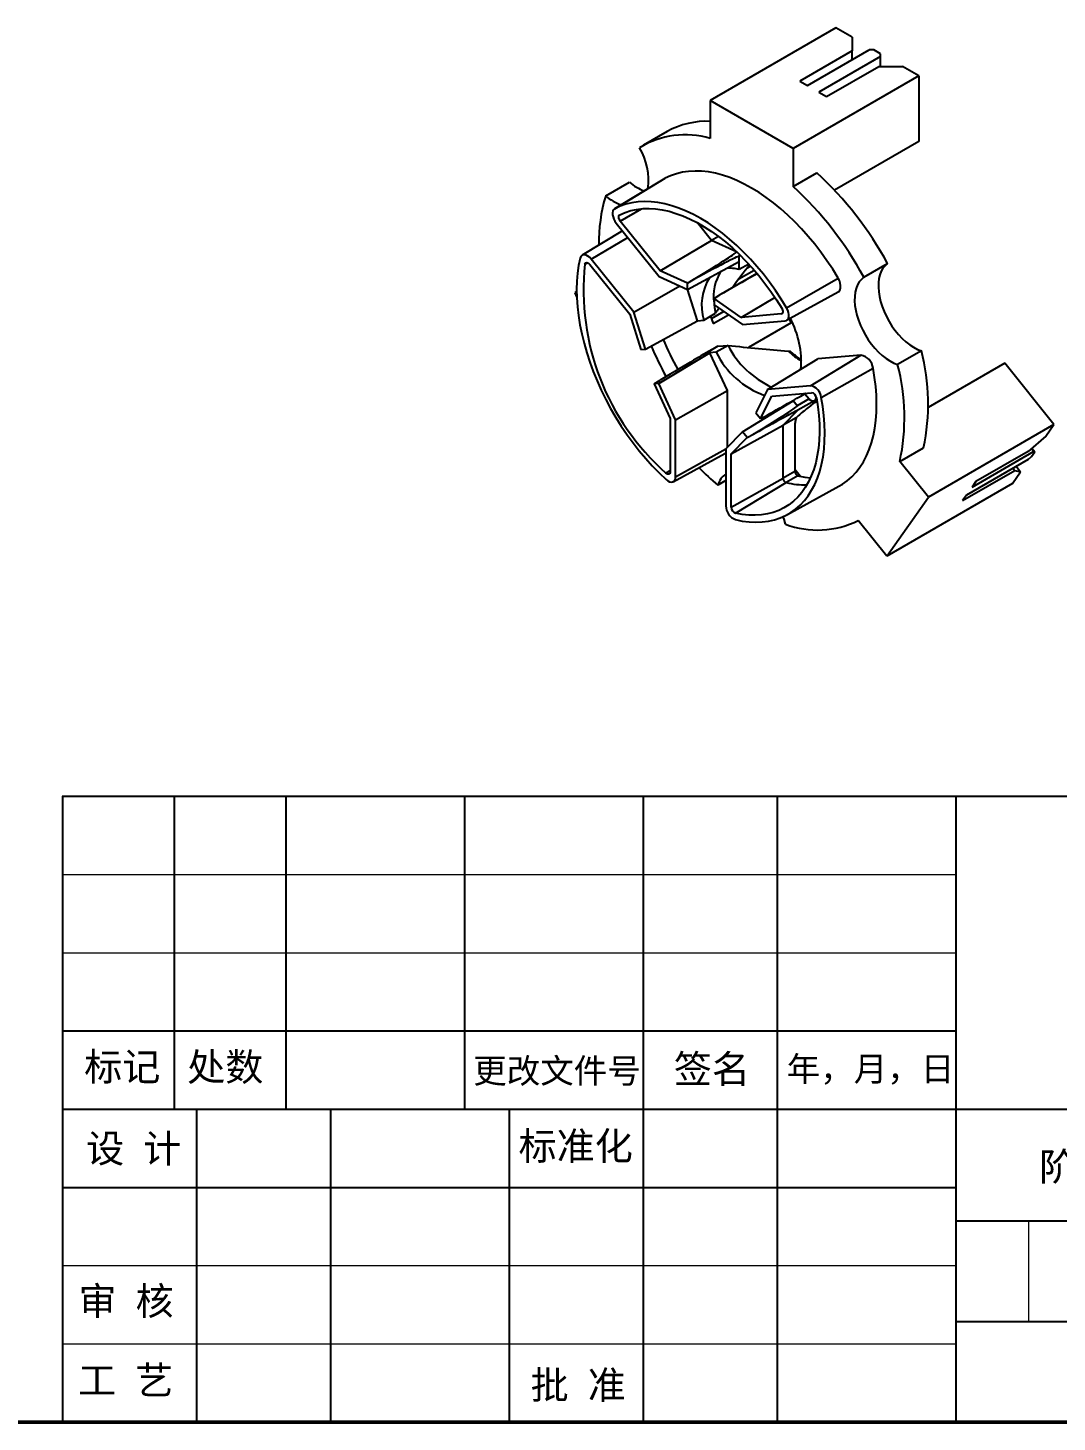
# Model space of a CAD drawing. Header units: millimetres. Extents: x 2517 to 6633, y 792 to 3241.
# Drawn here: x 3768.24 to 3805.1, y 1139.13 to 1189.02 of the extents above; entities that cross this region are included whole.
import ezdxf

# ---------------------------------------------------------------- set-up
doc = ezdxf.new("R2010")
doc.units = ezdxf.units.MM
for name, color, linetype, lineweight in [('实线', 7, 'Continuous', 25), ('引导线', 6, 'Continuous', 9), ('文本', 3, 'Continuous', 15), ('粗实线', 9, 'Continuous', 50)]:
    doc.layers.add(name, color=color, linetype=linetype, lineweight=lineweight)
doc.styles.get("Standard").update_dxf_attribs({"font": 'simfang.ttf'})

msp = doc.modelspace()

# ---------------------------------------------------------------- linework, layer by layer
at = {"color": 7, "linetype": 'Continuous', "lineweight": 25}
for p, q in [((3797.1756, 1189.021), (3792.6784, 1186.4249)), ((3797.759, 1188.6843), (3797.1756, 1189.021)), ((3797.759, 1188.6843), (3797.759, 1188.1944)), ((3797.759, 1188.1944), (3795.8922, 1187.1168)), ((3796.168, 1186.9576), (3798.3742, 1188.2312)), ((3797.759, 1187.876), (3797.759, 1188.1944)), ((3798.5439, 1188.2312), (3798.3742, 1188.2312)), ((3798.7772, 1188.0965), (3798.5439, 1188.2312)), ((3798.7772, 1187.9985), (3798.7772, 1188.0965)), ((3798.7772, 1187.9985), (3796.5711, 1186.7249)), ((3796.8468, 1186.5657), (3798.7136, 1187.6434)), ((3798.7136, 1187.6434), (3799.5621, 1187.6434)), ((3798.7772, 1187.6434), (3798.7772, 1187.9985)), ((3800.1455, 1187.3066), (3799.5621, 1187.6434)), ((3800.1455, 1187.3066), (3795.6483, 1184.7104)), ((3795.8922, 1187.1168), (3796.168, 1186.9576)), ((3800.1455, 1187.3066), (3800.1455, 1184.9549)), ((3796.5711, 1186.7249), (3796.8468, 1186.5657)), ((3792.6784, 1186.4249), (3792.6784, 1185.061)), ((3795.6483, 1184.7104), (3792.6784, 1186.4249)), ((3791.1422, 1185.3138), (3790.2937, 1184.824)), ((3795.6483, 1184.7104), (3795.6483, 1183.3465)), ((3800.1455, 1184.9549), (3797.1308, 1183.2146)), ((3791.059, 1183.6362), (3789.2574, 1182.5441)), ((3789.2637, 1182.5477), (3791.066, 1183.6402)), ((3791.066, 1183.6402), (3791.059, 1183.6362)), ((3795.6483, 1183.3465), (3796.4968, 1183.8364)), ((3788.9355, 1183.0089), (3789.784, 1183.4987)), ((3789.3146, 1182.0321), (3790.8479, 1180.1248)), ((3790.8896, 1180.3274), (3789.4593, 1182.1066)), ((3792.7209, 1181.4144), (3792.2079, 1182.0525)), ((3789.5341, 1181.7591), (3788.0907, 1180.8841)), ((3792.9718, 1181.5592), (3792.7209, 1181.4144)), ((3790.8896, 1180.3274), (3792.7209, 1181.4144)), ((3793.6242, 1181.0026), (3792.7209, 1181.4144)), ((3788.3669, 1180.5522), (3789.7971, 1178.773)), ((3789.9463, 1178.842), (3788.413, 1180.7494)), ((3791.8617, 1179.6626), (3793.7179, 1180.6643)), ((3793.7179, 1180.6643), (3793.7179, 1180.851)), ((3793.7179, 1180.3703), (3793.7179, 1180.6643)), ((3794.0587, 1180.567), (3793.7179, 1180.3703)), ((3798.1798, 1180.0953), (3799.0284, 1180.5851)), ((3790.8479, 1180.1248), (3791.8617, 1179.6626)), ((3791.8617, 1179.8842), (3790.8896, 1180.3274)), ((3794.3538, 1180.23), (3793.2096, 1179.5695)), ((3793.6997, 1180.0353), (3794.2496, 1180.3527)), ((3794.124, 1180.4953), (3793.9985, 1180.4229)), ((3795.4144, 1178.997), (3797.2607, 1180.064)), ((3787.8952, 1179.5692), (3787.8361, 1179.535)), ((3787.8361, 1179.535), (3787.8956, 1179.5404)), ((3787.8361, 1179.535), (3787.9007, 1179.3686)), ((3789.9463, 1178.842), (3791.5881, 1179.7873)), ((3791.8617, 1179.8842), (3792.0814, 1180.0115)), ((3791.8617, 1179.6626), (3791.8617, 1179.8842)), ((3792.226, 1178.5416), (3791.8709, 1179.6675)), ((3795.416, 1178.5559), (3797.2626, 1179.5699)), ((3792.8164, 1179.3331), (3793.0285, 1179.4647)), ((3792.8164, 1179.3331), (3792.8164, 1179.1115)), ((3793.7885, 1178.6539), (3792.8164, 1179.3331)), ((3792.8164, 1179.1115), (3793.8302, 1178.4031)), ((3793.7885, 1178.6539), (3794.9901, 1179.3779)), ((3789.7971, 1178.773), (3790.1947, 1177.5123)), ((3790.3609, 1177.5272), (3789.9463, 1178.842)), ((3790.3609, 1177.5272), (3792.226, 1178.5416)), ((3792.226, 1178.5416), (3792.4465, 1178.5613)), ((3792.4465, 1178.5613), (3792.8707, 1178.8062)), ((3792.6855, 1178.6993), (3792.787, 1178.4376)), ((3793.1626, 1178.8696), (3792.7188, 1178.6134)), ((3792.787, 1178.4376), (3793.3312, 1178.7518)), ((3792.9903, 1178.99), (3792.9817, 1178.985)), ((3795.2187, 1178.7818), (3793.7885, 1178.6539)), ((3793.8302, 1178.4031), (3795.3635, 1178.5402)), ((3795.5818, 1178.4617), (3795.5226, 1178.6144)), ((3795.5818, 1178.4617), (3794.0536, 1177.5794)), ((3792.9431, 1177.6233), (3792.3483, 1177.2799)), ((3792.9557, 1177.6258), (3792.5314, 1177.3809)), ((3793.3162, 1177.658), (3792.8919, 1177.4131)), ((3792.9557, 1177.6258), (3793.3162, 1177.658)), ((3790.1947, 1177.5123), (3790.3609, 1177.5272)), ((3790.8382, 1176.297), (3792.6715, 1177.3934)), ((3792.6715, 1177.3934), (3792.5314, 1177.3809)), ((3792.8919, 1177.4131), (3792.6715, 1177.3934)), ((3793.2936, 1176.0454), (3792.6715, 1177.3934)), ((3794.7318, 1176.0794), (3796.5313, 1177.1728)), ((3796.265, 1176.2165), (3798.0735, 1177.3107)), ((3798.0735, 1177.3107), (3796.5313, 1177.1728)), ((3800.2398, 1177.4627), (3799.3913, 1176.9729)), ((3796.6551, 1175.7991), (3798.5104, 1176.8432)), ((3803.2242, 1177.0198), (3800.4849, 1175.4384)), ((3804.9879, 1174.8259), (3803.2242, 1177.0198)), ((3790.672, 1176.2821), (3790.8824, 1176.4113)), ((3790.8382, 1176.297), (3790.672, 1176.2821)), ((3790.672, 1176.2821), (3791.2466, 1175.0372)), ((3791.4375, 1174.9987), (3790.8382, 1176.297)), ((3791.4375, 1174.9987), (3793.2936, 1176.0454)), ((3793.2936, 1174.0114), (3793.2936, 1176.0454)), ((3794.7318, 1176.0794), (3794.3172, 1175.2433)), ((3796.265, 1176.2165), (3794.7318, 1176.0794)), ((3793.8398, 1174.5642), (3795.6553, 1175.6709)), ((3794.4834, 1175.0366), (3794.8809, 1175.8382)), ((3794.8809, 1175.8382), (3796.3112, 1175.9661)), ((3795.6553, 1175.6709), (3795.6438, 1175.6852)), ((3795.7953, 1175.4967), (3795.6553, 1175.6709)), ((3796.2196, 1175.7416), (3795.7953, 1175.4967)), ((3796.4081, 1175.6777), (3795.8215, 1175.3391)), ((3796.0202, 1175.9005), (3796.1014, 1175.9473)), ((3796.0692, 1175.9287), (3796.2196, 1175.7416)), ((3796.4517, 1175.6931), (3796.4081, 1175.6777)), ((3794.3172, 1175.2433), (3794.4834, 1175.0366)), ((3794.4834, 1175.0366), (3794.701, 1175.154)), ((3795.2877, 1174.7987), (3795.8215, 1175.3391)), ((3795.7579, 1175.0702), (3795.2877, 1174.7987)), ((3791.2466, 1175.0372), (3791.2466, 1173.1301)), ((3791.4375, 1172.9542), (3791.4375, 1174.9987)), ((3793.8398, 1174.5642), (3793.2406, 1173.9577)), ((3793.4315, 1173.7759), (3795.2877, 1174.7987)), ((3794.006, 1174.3574), (3793.8398, 1174.5642)), ((3795.2877, 1172.9036), (3795.2877, 1174.7987)), ((3795.7119, 1174.7992), (3795.7119, 1173.1485)), ((3804.9879, 1174.8259), (3800.4907, 1172.2297)), ((3804.6962, 1174.4109), (3804.9879, 1174.8259)), ((3793.4315, 1173.7759), (3794.006, 1174.3574)), ((3794.006, 1174.3574), (3794.2275, 1174.4802)), ((3804.6962, 1174.4109), (3804.0598, 1173.8641)), ((3791.3574, 1172.7812), (3793.204, 1173.7952)), ((3793.2406, 1173.9577), (3793.2406, 1171.9133)), ((3793.4315, 1171.8688), (3793.4315, 1173.7759)), ((3799.4678, 1173.5021), (3800.3163, 1173.992)), ((3804.0598, 1173.5771), (3801.8536, 1172.3035)), ((3802.0551, 1172.5903), (3804.2613, 1173.8639)), ((3804.0598, 1173.8641), (3802.193, 1172.7865)), ((3804.0598, 1173.5771), (3804.1871, 1173.6865)), ((3804.2613, 1173.8639), (3804.1789, 1173.9664)), ((3804.1871, 1173.6865), (3804.3037, 1173.8525)), ((3804.1986, 1173.9833), (3804.3037, 1173.8525)), ((3804.3037, 1173.8525), (3804.2613, 1173.8639)), ((3795.7119, 1173.1485), (3795.2877, 1172.9036)), ((3800.4907, 1172.2297), (3799.4678, 1173.5021)), ((3801.7157, 1172.1073), (3803.5825, 1173.185)), ((3803.5029, 1172.7131), (3803.7946, 1173.1281)), ((3803.5185, 1173.2646), (3803.5825, 1173.185)), ((3803.5825, 1173.185), (3803.7946, 1173.1281)), ((3803.6321, 1173.3302), (3803.7946, 1173.1281)), ((3793.2406, 1172.8236), (3792.9519, 1172.6569)), ((3793.4315, 1171.8688), (3795.2877, 1172.9036)), ((3793.5823, 1171.6529), (3795.3973, 1172.7466)), ((3795.8216, 1172.9915), (3795.3973, 1172.7466)), ((3795.4422, 1171.6026), (3797.2888, 1172.6166)), ((3803.5029, 1172.7131), (3799.0057, 1170.1169)), ((3802.193, 1172.7865), (3802.0551, 1172.5903)), ((3799.0057, 1170.1169), (3800.4907, 1172.2297)), ((3801.8536, 1172.3035), (3801.7157, 1172.1073)), ((3799.0057, 1170.1169), (3797.9829, 1171.3893))]:
    msp.add_line(p, q, dxfattribs=at)
at = {"color": 8, "linetype": 'Continuous', "lineweight": 25}
for p, q in [((3789.4593, 1182.1066), (3790.2163, 1182.5492)), ((3788.413, 1180.7494), (3789.7279, 1181.518)), ((3788.1948, 1180.5652), (3788.2847, 1180.6149)), ((3793.6275, 1181.0045), (3793.6242, 1181.0026)), ((3793.7608, 1180.8758), (3793.7179, 1180.851)), ((3795.2187, 1178.7818), (3795.2628, 1178.8085)), ((3791.4375, 1172.9542), (3793.2445, 1173.9616)), ((3791.0958, 1173.0883), (3791.2466, 1173.1774))]:
    msp.add_line(p, q, dxfattribs=at)
at = {"color": 7, "linetype": 'Continuous', "lineweight": 25, "flags": 128}
for points in [[(3797.2607, 1180.064), (3797.0655, 1180.3804), (3796.8603, 1180.689), (3796.6458, 1180.9887), (3796.4226, 1181.2785), (3796.1917, 1181.5574), (3795.9538, 1181.8244), (3795.7097, 1182.0786), (3795.4602, 1182.3192), (3795.2062, 1182.5452), (3794.9487, 1182.756), (3794.6884, 1182.9507), (3794.4264, 1183.1287), (3794.1634, 1183.2895), (3793.9004, 1183.4324), (3793.6383, 1183.5569), (3793.378, 1183.6627), (3793.1205, 1183.7493), (3792.8666, 1183.8164), (3792.6171, 1183.8639), (3792.373, 1183.8916), (3792.135, 1183.8993), (3791.9041, 1183.887), (3791.681, 1183.8548), (3791.4664, 1183.8028), (3791.2612, 1183.7312), (3791.066, 1183.6402)], [(3789.2637, 1182.5477), (3789.2247, 1182.5157), (3789.1975, 1182.4679), (3789.1837, 1182.4069), (3789.184, 1182.336), (3789.1983, 1182.2589), (3789.226, 1182.1797), (3789.2654, 1182.1028), (3789.3146, 1182.0321)], [(3795.4144, 1178.997), (3795.2205, 1179.3112), (3795.0168, 1179.6175), (3794.8038, 1179.9151), (3794.5822, 1180.2029), (3794.3529, 1180.4798), (3794.1167, 1180.7449), (3793.8743, 1180.9973), (3793.6266, 1181.2361), (3793.3745, 1181.4606), (3793.1188, 1181.6698), (3792.8604, 1181.8632), (3792.6001, 1182.0399), (3792.339, 1182.1996), (3792.0779, 1182.3414), (3791.8177, 1182.4651), (3791.5593, 1182.5701), (3791.3036, 1182.6561), (3791.0514, 1182.7227), (3790.8038, 1182.7699), (3790.5614, 1182.7973), (3790.3251, 1182.805), (3790.0958, 1182.7928), (3789.8743, 1182.7608), (3789.6613, 1182.7092), (3789.4575, 1182.6381), (3789.2637, 1182.5477)], [(3789.4381, 1182.3341), (3789.63, 1182.4179), (3789.8316, 1182.4824), (3790.0423, 1182.5274), (3790.2613, 1182.5527), (3790.4877, 1182.5582), (3790.7208, 1182.5439), (3790.9598, 1182.5099), (3791.2037, 1182.4563), (3791.4517, 1182.3833), (3791.703, 1182.2911), (3791.9565, 1182.1801), (3792.2114, 1182.0506), (3792.4667, 1181.9032), (3792.7216, 1181.7384), (3792.9751, 1181.5567), (3793.2263, 1181.3589), (3793.4743, 1181.1455), (3793.7183, 1180.9175), (3793.9572, 1180.6756), (3794.1903, 1180.4207), (3794.4168, 1180.1537), (3794.6358, 1179.8756), (3794.8464, 1179.5874), (3795.0481, 1179.2901), (3795.24, 1178.9848)], [(3789.4593, 1182.1066), (3789.4376, 1182.1379), (3789.4201, 1182.1721), (3789.408, 1182.2072), (3789.4017, 1182.2413), (3789.4018, 1182.2726), (3789.4082, 1182.2995), (3789.4205, 1182.3203), (3789.4381, 1182.3341)], [(3788.023, 1180.7824), (3787.9682, 1180.519), (3787.9285, 1180.2438), (3787.9041, 1179.9575), (3787.895, 1179.6613), (3787.9012, 1179.3562), (3787.9228, 1179.0431), (3787.9596, 1178.7232), (3788.0116, 1178.3976), (3788.0785, 1178.0673), (3788.1601, 1177.7337), (3788.2562, 1177.3977), (3788.3664, 1177.0606), (3788.4903, 1176.7235), (3788.6275, 1176.3876), (3788.7775, 1176.054), (3788.9399, 1175.724), (3789.1139, 1175.3986), (3789.2992, 1175.0789), (3789.4949, 1174.7662), (3789.7004, 1174.4613), (3789.9151, 1174.1655), (3790.1382, 1173.8797), (3790.3688, 1173.605), (3790.6063, 1173.3422), (3790.8497, 1173.0922), (3791.0983, 1172.856)], [(3788.413, 1180.7494), (3788.3568, 1180.8099), (3788.2964, 1180.8571), (3788.2352, 1180.8885), (3788.1764, 1180.9024), (3788.1232, 1180.898), (3788.0784, 1180.8756), (3788.0444, 1180.8363), (3788.023, 1180.7824)], [(3788.1948, 1180.5652), (3788.204, 1180.5894), (3788.2188, 1180.6072), (3788.2385, 1180.6174), (3788.262, 1180.6197), (3788.288, 1180.6137), (3788.3152, 1180.5999), (3788.3419, 1180.5791), (3788.3669, 1180.5522)], [(3799.0284, 1180.5851), (3798.9407, 1180.5108), (3798.8654, 1180.4189), (3798.8033, 1180.3108), (3798.7553, 1180.1875), (3798.7218, 1180.0508), (3798.7033, 1179.902), (3798.6999, 1179.7431), (3798.7118, 1179.576), (3798.7389, 1179.4026), (3798.7806, 1179.2251), (3798.8367, 1179.0455), (3798.9063, 1178.866), (3798.9887, 1178.6887), (3799.0829, 1178.5159), (3799.1877, 1178.3495), (3799.302, 1178.1915), (3799.4242, 1178.0438), (3799.553, 1177.9083), (3799.6869, 1177.7864), (3799.8241, 1177.6798), (3799.9631, 1177.5896), (3800.1023, 1177.517), (3800.2398, 1177.4627)], [(3797.2626, 1179.5699), (3797.303, 1179.603), (3797.334, 1179.6559), (3797.3501, 1179.7237), (3797.3504, 1179.8028), (3797.3349, 1179.889), (3797.3045, 1179.9776), (3797.2607, 1180.064)], [(3798.1798, 1180.0953), (3798.0922, 1180.0209), (3798.0168, 1179.9291), (3797.9548, 1179.8209), (3797.9067, 1179.6977), (3797.8732, 1179.5609), (3797.8547, 1179.4122), (3797.8514, 1179.2533), (3797.8633, 1179.0862), (3797.8903, 1178.9128), (3797.9321, 1178.7352), (3797.9881, 1178.5556), (3798.0578, 1178.3761), (3798.1402, 1178.1989), (3798.2344, 1178.026), (3798.3392, 1177.8596), (3798.4534, 1177.7016), (3798.5757, 1177.554), (3798.7045, 1177.4184), (3798.8383, 1177.2966), (3798.9756, 1177.1899), (3799.1146, 1177.0998), (3799.2537, 1177.0271), (3799.3913, 1176.9729)], [(3792.822, 1179.1075), (3792.8337, 1179.015), (3792.8707, 1178.8062)], [(3795.24, 1178.9848), (3795.2575, 1178.9507), (3795.2699, 1178.9156), (3795.2762, 1178.8814), (3795.2763, 1178.85), (3795.2701, 1178.823), (3795.258, 1178.802), (3795.2405, 1178.788), (3795.2187, 1178.7818)], [(3795.3635, 1178.5402), (3795.4126, 1178.5541), (3795.4521, 1178.5854), (3795.4798, 1178.6327), (3795.4941, 1178.6932), (3795.4944, 1178.7638), (3795.4806, 1178.8408), (3795.4534, 1178.9199), (3795.4144, 1178.997)], [(3797.2888, 1172.6166), (3797.4116, 1172.6895), (3797.5869, 1172.8148), (3797.7504, 1172.9584), (3797.9015, 1173.1199), (3798.0397, 1173.2987), (3798.1645, 1173.4941), (3798.2755, 1173.7055), (3798.3722, 1173.9322), (3798.4544, 1174.1733), (3798.5218, 1174.4281), (3798.5742, 1174.6956), (3798.6113, 1174.975), (3798.633, 1175.2652), (3798.6393, 1175.5653), (3798.6301, 1175.8742), (3798.6055, 1176.1909), (3798.5655, 1176.5143), (3798.5104, 1176.8432)], [(3793.5798, 1171.4235), (3793.8284, 1171.3727), (3794.0718, 1171.3415), (3794.3093, 1171.3302), (3794.5399, 1171.3387), (3794.763, 1171.3669), (3794.9776, 1171.4149), (3795.1832, 1171.4824), (3795.3789, 1171.5692), (3795.5641, 1171.675), (3795.7382, 1171.7994), (3795.9005, 1171.942), (3796.0506, 1172.1023), (3796.1878, 1172.2798), (3796.3117, 1172.4739), (3796.4219, 1172.6838), (3796.5179, 1172.9088), (3796.5996, 1173.1482), (3796.6665, 1173.4012), (3796.7185, 1173.6668), (3796.7553, 1173.9442), (3796.7769, 1174.2324), (3796.7831, 1174.5303), (3796.774, 1174.8371), (3796.7496, 1175.1515), (3796.7099, 1175.4725), (3796.6551, 1175.7991)], [(3796.4832, 1175.7804), (3796.5332, 1175.4624), (3796.568, 1175.1502), (3796.5876, 1174.8449), (3796.5919, 1174.5475), (3796.5809, 1174.2593), (3796.5546, 1173.9812), (3796.513, 1173.7143), (3796.4565, 1173.4594), (3796.3851, 1173.2175), (3796.2991, 1172.9895), (3796.1988, 1172.7762), (3796.0847, 1172.5783), (3795.957, 1172.3967), (3795.8163, 1172.2319), (3795.663, 1172.0845), (3795.4978, 1171.955), (3795.3212, 1171.844), (3795.1338, 1171.7519), (3794.9364, 1171.6788), (3794.7296, 1171.6252), (3794.5142, 1171.5913), (3794.2909, 1171.577), (3794.0606, 1171.5826), (3793.8241, 1171.6079), (3793.5823, 1171.6529)], [(3793.204, 1173.7952), (3793.2247, 1173.8091), (3793.2406, 1173.8241)], [(3791.2466, 1173.1301), (3791.2434, 1173.1008), (3791.2341, 1173.0767), (3791.2191, 1173.0592), (3791.1993, 1173.0491), (3791.1757, 1173.0471), (3791.1497, 1173.0533), (3791.1225, 1173.0673), (3791.0958, 1173.0883)], [(3791.0983, 1172.856), (3791.1587, 1172.8094), (3791.2199, 1172.7786), (3791.2785, 1172.7654), (3791.3315, 1172.7705), (3791.3759, 1172.7936), (3791.4095, 1172.8335), (3791.4304, 1172.888), (3791.4375, 1172.9542)], [(3795.8216, 1172.9915), (3796.0616, 1172.9469), (3796.2703, 1172.9236)], [(3795.3748, 1171.2582), (3795.3249, 1171.4371), (3795.2942, 1171.5287)]]:
    msp.add_lwpolyline(points, dxfattribs=at)
at = {"color": 7, "linetype": 'Continuous', "lineweight": 25}
for centre, radius, start, end in [((3792.539, 1182.8165), 2.8614, 87.20632, 119.21818), ((3791.7771, 1182.0876), 3.107, 73.13571, 121.64625), ((3788.1888, 1183.5665), 2.2791, 352.41658, 30.77353), ((3788.046, 1174.6451), 12.4858, 28.40788, 47.40353), ((3790.8773, 1184.7746), 1.6802, 229.40548, 250.67659), ((3787.1975, 1174.1552), 12.4858, 28.40788, 47.40353), ((3794.4874, 1181.3389), 5.7976, 163.25874, 180.9017), ((3789.988, 1184.2161), 1.6016, 228.91542, 252.23759), ((3796.8606, 1179.6262), 8.7165, 173.816, 228.59536), ((3794.2436, 1179.0917), 1.8737, 147.68116, 196.44324), ((3794.4846, 1179.4052), 1.6856, 147.50414, 188.23437), ((3793.3713, 1179.2119), 1.2091, 73.34122, 95.41252), ((3792.6754, 1177.0717), 3.262, 355.31716, 28.45319), ((3799.9369, 1181.4648), 10.1189, 202.20784, 209.1249), ((3800.399, 1181.728), 10.1609, 202.29336, 209.07248), ((3796.2276, 1179.1459), 3.2695, 207.06932, 245.61479), ((3795.7006, 1178.817), 3.14, 206.55779, 249.99207), ((3797.9761, 1176.7818), 0.5378, 6.55817, 79.56951), ((3792.9765, 1175.5664), 7.5068, 347.8934, 14.63246), ((3792.128, 1175.0765), 7.5068, 347.8934, 14.63246), ((3796.1781, 1175.7443), 0.4801, 6.55818, 79.5695), ((3796.2726, 1175.7578), 0.2119, 6.12543, 79.50391), ((3799.7285, 1180.7099), 10.5249, 224.88248, 229.91916), ((3793.6433, 1172.4545), 0.7204, 123.98166, 163.68101), ((3792.9857, 1170.8525), 3.6075, 36.02557, 40.91112), ((3795.8839, 1173.1518), 0.172, 181.10328, 248.75827), ((3795.4596, 1172.9069), 0.172, 181.10328, 248.75827), ((3796.0541, 1175.5655), 2.8944, 256.88442, 271.736), ((3793.7803, 1171.9246), 0.5398, 181.20623, 248.19602), ((3793.668, 1171.8734), 0.2366, 181.10347, 248.75803), ((3796.5262, 1174.3596), 3.3082, 249.63374, 296.12481)]:
    msp.add_arc(centre, radius, start, end, dxfattribs=at)
at = {"color": 8, "linetype": 'Continuous', "lineweight": 25}
msp.add_arc((3797.5052, 1179.643), 2.985, 227.1224, 238.49539, dxfattribs=at)
at = {"color": 7, "linetype": 'Continuous', "lineweight": 25}
for centre, major_axis, ratio, start_param, end_param in [((3788.7718, 1178.0937), (4.8529, 2.9084), 0.0135011, 5.4547255, 6.2924836), ((3788.7718, 1178.0937), (4.9459, 2.7581), 0.0151125, 6.274758, 7.1125161), ((3793.9236, 1178.1201), (2.4295, 3.9866), 0.2690752, 1.0928152, 1.3258542), ((3789.8325, 1177.4814), (4.8706, 2.8981), 0.016554, 0.3652779, 0.8452344), ((3789.8325, 1177.4814), (4.7762, 2.8561), 0.0151123, 0.7764428, 0.8287214), ((3793.9236, 1178.1201), (2.4295, 3.9866), 0.2690752, 1.5175498, 1.5626632), ((3793.1451, 1177.6013), (0.2031, -0.0206), 0.073042, 2.7788773, 3.0405954), ((3794.0109, 1177.8951), (4.223, -0.4281), 0.072975, 4.5545304, 5.0735789), ((3787.7126, 1174.4652), (4.8193, 2.9155), 0.0057553, 0.0117667, 0.8495247), ((3791.422, 1173.3845), (4.9388, 2.7223), 0.0078531, 5.4341105, 5.9530872), ((3796.3241, 1175.7661), (0.123, -0.0553), 0.6239313, 4.0279068, 5.7034229), ((3790.8917, 1172.63), (4.9038, 2.8664), 0.0204228, 5.4484749, 6.2862329), ((3790.8917, 1172.63), (4.9301, 2.7095), 0.0035939, 6.2710935, 7.1088516)]:
    msp.add_ellipse(centre, major_axis=major_axis, ratio=ratio, start_param=start_param, end_param=end_param, dxfattribs=at)
for points, knots in [([(3795.474, 1177.4555), (3795.4858, 1177.4546), (3795.4973, 1177.4536), (3795.5077, 1177.4525), (3795.5165, 1177.4515), (3795.5246, 1177.4505), (3795.5312, 1177.4493)], [0, 0, 0, 0, 0.00006050247, 0.00006050247, 0.00006050247, 0.00011136818, 0.00011136818, 0.00011136818, 0.00011136818]), ([(3795.557, 1177.4362), (3795.5566, 1177.4368), (3795.5503, 1177.4452), (3795.5405, 1177.4473), (3795.5312, 1177.4493)], [0, 0, 0, 0, 0.0638452, 1, 1, 1, 1]), ([(3795.9377, 1177.1451), (3795.9186, 1177.157), (3795.8484, 1177.2007), (3795.7273, 1177.2921), (3795.6198, 1177.3801), (3795.5637, 1177.4309), (3795.5574, 1177.4366)], [0, 0, 0, 0, 0.1488882, 0.5488901, 0.94921, 1, 1, 1, 1]), ([(3796.4725, 1175.6447), (3796.4366, 1175.6213), (3796.4001, 1175.5951), (3796.331, 1175.5439), (3796.2979, 1175.5185), (3796.2007, 1175.4428), (3796.1399, 1175.3937), (3795.965, 1175.2502), (3795.857, 1175.1581), (3795.7579, 1175.0702)], [0, 0, 0, 0, 0.125, 0.125, 0.25, 0.25, 0.5, 0.5, 1, 1, 1, 1]), ([(3796.4937, 1175.7031), (3796.4926, 1175.7032), (3796.4834, 1175.7034), (3796.4666, 1175.6979), (3796.4517, 1175.6931)], [0, 0, 0, 0, 0.11262488, 1, 1, 1, 1]), ([(3795.7579, 1175.0702), (3795.7427, 1175.0232), (3795.7313, 1174.9768), (3795.7158, 1174.8853), (3795.7119, 1174.841), (3795.7119, 1174.7992)], [0, 0, 0, 0, 0.5, 0.5, 1, 1, 1, 1])]:
    msp.add_open_spline(points, degree=3, knots=knots, dxfattribs=at)
at = {"color": 8, "linetype": 'Continuous', "lineweight": 25}
msp.add_open_spline([(3796.4517, 1175.6931), (3796.4551, 1175.7206), (3796.4596, 1175.7572), (3796.4768, 1175.7824), (3796.481, 1175.7886)], degree=3, knots=[0, 0, 0, 0, 0.753874, 1, 1, 1, 1], dxfattribs=at)
at = {"color": 7, "linetype": 'Continuous', "lineweight": 25}
msp.add_open_spline([(3796.4984, 1175.6615), (3796.4897, 1175.6559), (3796.4811, 1175.6503), (3796.4725, 1175.6447)], degree=3, dxfattribs=at)
at = {"layer": '实线'}
for p, q in [((3769.473, 1161.5254), (3841.473, 1161.5254)), ((3769.4806, 1161.5254), (3769.4806, 1139.1254)), ((3773.4806, 1161.5254), (3773.4806, 1150.3254)), ((3777.4806, 1161.5254), (3777.4806, 1150.3254)), ((3783.8806, 1161.5254), (3783.8806, 1150.3254)), ((3790.2806, 1161.5254), (3790.2806, 1139.1254)), ((3795.0806, 1161.5254), (3795.0806, 1139.1254)), ((3801.4806, 1161.5254), (3801.4806, 1139.1254)), ((3769.473, 1153.1254), (3801.4806, 1153.1254)), ((3769.473, 1150.3254), (3801.4806, 1150.3254)), ((3774.2806, 1150.3254), (3774.2806, 1139.1254)), ((3779.0806, 1150.3254), (3779.0806, 1139.1254)), ((3785.4806, 1150.3254), (3785.4806, 1139.1254)), ((3801.4806, 1150.3254), (3821.473, 1150.3254)), ((3769.473, 1147.5254), (3801.4806, 1147.5254)), ((3801.4806, 1146.3254), (3841.473, 1146.3254)), ((3801.4806, 1142.7254), (3821.473, 1142.7254)), ((3769.473, 1139.1254), (3841.473, 1139.1254))]:
    msp.add_line(p, q, dxfattribs=at)
at = {"layer": '引导线'}
for p, q in [((3769.473, 1158.7254), (3801.4806, 1158.7254)), ((3769.473, 1155.9254), (3801.4806, 1155.9254)), ((3769.473, 1144.7254), (3801.4806, 1144.7254)), ((3769.473, 1141.9254), (3801.4806, 1141.9254))]:
    msp.add_line(p, q, dxfattribs=at)
at = {"layer": '文本', "ltscale": 0.2}
msp.add_line((3804.073, 1146.3254), (3804.073, 1142.7254), dxfattribs=at)
at = {"layer": '粗实线'}
msp.add_line((3685.473, 1139.1254), (3841.473, 1139.1254), dxfattribs=at)

# ---------------------------------------------------------------- texts
at = {"layer": '文本', "ltscale": 0.2, "attachment_point": 5}
for s, insert, char_height, width in [('标记', (3771.6267, 1151.7889), 1, 5.80464), ('处数', (3775.3147, 1151.7801), 1, 5.80464), ('更改文件号', (3787.1935, 1151.6477), 0.88, 12.875266), ('签名', (3792.7394, 1151.7114), 1, 5.80464), ('年，月，日', (3798.4164, 1151.7028), 0.88, 5.80464), ('标准化', (3787.8614, 1148.9524), 1, 5.80464), ('设 计', (3772.0357, 1148.8613), 1, 5.80464), ('阶段标记', (3807.1838, 1148.2104), 1, 5.80464), ('审 核', (3771.7625, 1143.4052), 1, 5.80464), ('工 艺', (3771.7465, 1140.5861), 1, 5.80464), ('批 准', (3787.9525, 1140.3995), 1, 5.80464)]:
    msp.add_mtext(s, dxfattribs=dict(at, insert=insert, char_height=char_height, width=width))

doc.saveas('drawing.dxf')
